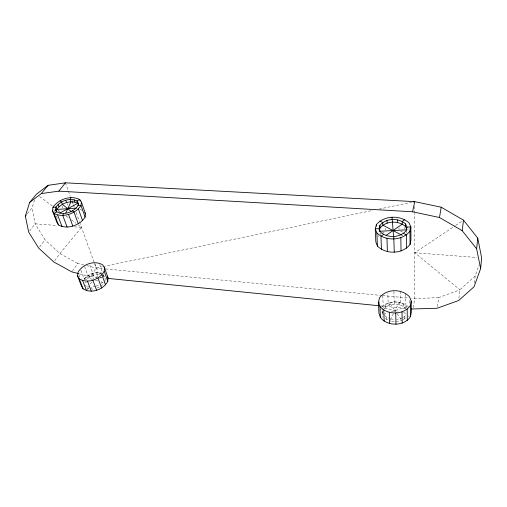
<?xml version="1.0" encoding="UTF-8"?>
<svg xmlns="http://www.w3.org/2000/svg" width="507" height="507" viewBox="0 0 507 507"><rect width="100%" height="100%" fill="white"/><g stroke="black" fill="none" stroke-linecap="round" stroke-linejoin="round"><path stroke-width="0.38" stroke-dasharray="2.54 1.9" d="M104.962 281.353L105.164 278.609L103.079 274.388C96.894 270.535 87.755 273.622 84.187 279.706M474.451 282.912L475.16 275.979L479.052 265.104M458.911 298.236L459.931 289.801L475.16 275.979M437.376 306.722L438.739 297.603L459.931 289.801L414.758 252.765L455.071 225.818M413.161 307.66L414.796 298.667L414.732 213.441M406.88 230.47L406.316 233.131L406.303 231.794M382.874 314.568L382.316 311.032L382.918 308.345M382.405 313.237L382.855 311.216M27.258 213.732L32.017 207.864L34.552 199.986M402.634 319.828L400.638 320.861L395.771 321.698L390.808 321.165L390.739 318.954L399.174 302.432L403.439 304.149L406.462 306.868L406.982 308.193M100.728 286.176L103.194 284.186L104.613 281.917M79.384 273.818L90.582 276.651L96.184 268.013L102.389 266.72M72.336 271.321L77.723 263.393L83.63 264.869M54.699 260.794L59.877 253.57L81.507 227.377L78.332 225.045M39.609 246.947L44.99 239.805L35.167 223.84L32.017 207.864M29.596 230.926L35.167 223.84L57.158 225.52M403.299 319.48L404.637 318.789L406.139 317.002M403.268 317.262L404.605 316.571L406.113 314.784M384.167 308.712C389.452 302.559 400.511 302.768 405.98 308.63M400.143 291.272L400.34 302.425L399.212 304.637L399.174 302.432C393.413 301.285 386.486 302.438 383.07 307.673L398.033 311.355M381.765 306.969C388.774 299.827 402.26 300.233 409.067 307.565M87.419 289.719L88.313 288.756L87.559 286.766L84.834 285.308M90.246 283.869L92.401 281.55M96.121 277.538L100.342 272.988L100.817 274.312M377.911 236.706L378.913 235.666M100.931 283.432L102.477 282.19L103.194 284.186M80.886 270.256L84.13 278.806L86.405 279.452C90.069 275.998 95.291 273.983 100.323 274.902M84.13 278.806C88.839 274.388 95.544 271.847 101.989 273.045M455.723 225.381L463.525 220.165M402.602 317.61L400.593 318.643L396.417 319.366M381.777 233.454L385.168 231.838M96.108 286.138L99.385 284.68M96.843 288.128L100.113 286.677M383.495 314.365L387.811 312.958M391.404 311.78L406.462 306.868L406.475 308.345M381.682 317.186L382.95 316.774M85.024 282.564L86.52 282.107M99.233 278.216L102.965 277.076M103.162 266.555L372.867 210.361M379.071 209.068L411.621 202.287M95.455 286.43L91.292 287.158L92.04 289.155L94.118 288.787M438.739 297.603L414.796 298.667L411.652 298.363M74.44 226.838L81.507 227.377M414.758 252.765L476.929 257.499M86.583 265.611L96.184 268.013L104.841 268.843M105.627 268.919L381.758 295.486M382.544 295.562L408.503 298.059M90.582 276.651L96.888 277.285M100.037 277.602L103.979 278.001M380.58 305.898L408.16 308.687M87.559 286.766L90.55 287.082M390.739 318.954L395.01 319.41M403.331 312.661L407.121 313.592M379.914 309.067L381.213 309.39M407.812 315.975L409.155 316.305M92.489 279.389L85.658 277.468L86.405 279.452M95.424 280.213L97.54 280.802M101.064 281.797L102.477 282.19M400.53 231.306L402.735 232.06M384.477 315.291L386.448 317.154L388.596 318.054M385.542 318.428L386.524 319.359L390.808 321.165M80.093 209.416L83.123 210.766M101.736 275.326L103.789 276.372L105.164 278.609M401.455 234.988L402.856 235.723M86.95 288.027L88.313 288.756M77.723 263.393L59.877 253.57L44.99 239.805M39.578 196.583L52.284 205.918M58.635 210.582L59.908 211.514M66.259 216.178L68.166 217.579M71.341 219.911L75.79 223.175M396.721 313.079L389.547 302.774L389.617 304.973L388.147 302.856L387.836 293.223M397.152 313.7L400.593 318.643L400.638 320.861M379.933 233.214L380.44 234.494L380.389 233.163M53.799 209.442L54.629 211.596M56.283 215.919L57.392 218.796M78.781 274.521L80.15 278.09M58.121 210.285L58.666 211.723M61.911 205.804L62.716 207.959M84.587 266.467L88.047 275.726M88.738 275.041L89.473 277.025M67.247 203.624L67.773 205.056M89.802 265.022L92.939 273.577L93.326 275.326L92.597 273.349L93.852 279.097M96.666 272.627L97.382 274.61M72.032 200.461L73.851 205.493M94.752 263.38L98.098 272.658M65.416 182.824L70.245 196.19M72.121 201.387L73.198 204.353M73.464 205.101L74.269 207.325M76.145 212.522L79.365 221.432M79.631 222.174L96.184 268.013M103.079 274.388L103.789 276.372M99.714 264.54L102.256 271.689M382.316 311.032L382.791 312.363M379.604 301.665L379.667 303.148M382.785 295.771L383.153 305.398M385.605 304.777L385.688 306.976M386.448 317.154L386.524 319.359M385.745 228.435L385.795 229.975M394.3 301.95L394.357 304.156M393.907 291.424L394.167 301.817M399.009 227.719L399.034 229.265M403.439 304.149L403.471 306.361M404.605 316.571L404.637 318.789M404.871 227.383L404.89 228.936M405.644 294.174L405.758 304.606M409.06 228.308L409.073 230.641M409.561 300.588L409.586 303.579M414.726 206.362L414.726 212.655"/><path stroke-width="0.76" d="M107.782 281.227L108.023 277.735L104.486 267.677L102.712 264.857C94.454 259.888 82.476 264.198 77.964 272.379L77.552 275.878L81.405 285.885L83.059 288.813C91.222 294.136 103.561 289.668 107.782 281.227L104.22 271.156L104.486 267.677M411.31 309.004L437.148 308.237L458.632 300.537L474.064 286.766L480.63 268.615L481.65 257.86L477.74 238.144L463.525 220.165L441.198 207.211L414.72 201.64L65.416 182.824L48.051 185.328L36.396 194.251L29.647 202.458L25.35 216.077L28.665 232.105L38.716 248.138L53.837 261.999L71.918 271.929L78.636 273.628M480.63 268.615L476.631 248.791L477.74 238.144M85.106 217.091L85.499 213.726L81.424 202.135L79.656 199.479C70.669 194.986 58.508 199.2 52.975 207.281L52.373 210.639L56.828 222.186L58.463 224.962C67.349 229.842 79.891 225.463 85.106 217.091L81 205.468L81.424 202.135M476.631 248.791L462.175 230.66L463.525 220.165M55.517 209.721L56.809 211.869C63.882 215.602 73.705 212.192 77.964 205.665L78.312 203.047L76.931 200.956C69.877 197.407 60.308 200.728 55.973 207.084L55.517 209.721L56.188 211.47M462.175 230.66L439.48 217.516L441.198 207.211M56.518 211.394L56.854 209.416C61.163 203.047 70.727 199.726 77.761 203.294L78.452 204.34M410.493 316.641L411.291 312.28L411.234 301.063L409.536 296.855C401.943 288.439 386.169 288.521 379.445 297.964L378.463 302.235L378.944 313.351L380.421 317.597C387.709 326.489 404.041 326.47 410.493 316.641L410.423 305.41L411.234 301.063M410.062 244.431L410.93 240.16L410.866 226.914L409.022 222.871C400.194 214.803 384.084 215.329 376.352 224.671L375.262 228.841L375.833 241.947L377.411 246.06C385.903 254.679 402.634 254.203 410.062 244.431L409.979 231.167L410.866 226.914L407.001 227.123L405.575 223.948C398.654 217.579 385.96 217.997 379.901 225.355L379.116 229.963M29.647 202.458L41.333 193.566L58.844 191.139L412.59 211.787L414.72 201.64L413.167 201.963M407.001 227.123L406.291 230.451C400.302 238.068 387.196 238.499 380.339 231.832L379.065 228.638L375.262 228.841L376.859 232.922L377.411 246.06M379.502 229.975L380.009 228.011L379.901 225.355M65.84 212.978L70.974 201.78L70.131 199.454L70.993 197.584M63.66 213.466L62.748 215.443L67.127 227.073M77.552 275.878L79.2 278.787C87.47 284.047 99.854 279.591 104.22 271.156M52.373 210.639L54.008 213.39C63.026 218.175 75.594 213.815 81 205.468L77.964 205.665M58.844 191.139L65.416 182.824M25.35 216.077L26.301 214.905M41.333 193.566L48.051 185.328M378.463 302.235L379.952 306.469C387.424 315.329 403.826 315.246 410.423 305.41M409.979 231.167C402.368 240.914 385.58 241.471 376.859 232.922M380.009 228.011C386.03 220.64 398.717 220.234 405.6 226.616L406.741 229.164M386.163 235.375L402.298 224.062L402.26 221.401L404.782 219.639M383.571 234.462L380.96 236.287L381.454 249.463M59.718 213.111L77.761 203.294L76.931 200.956L79.656 199.479L80.163 200.924M56.809 211.869L54.008 213.39L58.463 224.962M52.975 207.281L55.973 207.084L56.854 209.416L76.443 208.162M379.173 231.287L407.026 229.804M107.915 278.394L379.002 305.74M412.59 211.787L439.48 217.516M379.927 221.027L382.703 222.491L382.798 225.133L401.455 234.988M403.521 233.41L406.456 234.956L406.589 248.234M60.029 200.778L61.505 201.976L62.367 204.296L71.677 211.875M72.482 210.874L74.022 212.129L78.255 223.777M84.796 212.655L85.499 213.726M107.313 276.6L108.023 277.735M79.2 278.787L83.059 288.813M82.692 280.637L86.532 290.688M57.646 215.082L62.076 226.686M58.077 204.372L58.951 206.691M87.502 281.138L91.292 291.202M68.515 214.404L72.824 226.052M92.863 280.187L96.596 290.264M65.726 200.252L66.582 202.578M97.946 277.944L101.609 288.027M74.06 199.701L74.897 202.027M78.408 208.985L82.571 220.627M101.932 274.762L105.532 284.845M392.044 217.262L393.603 236.813M393.743 236.484L394.269 252.131M379.952 306.469L380.421 317.597M376.352 224.671L376.416 226.211M383.742 310.018L384.16 321.172M387.031 220.444L387.114 223.093M386.968 238.391L387.38 251.605M389.275 312.318L389.623 323.491M395.707 312.977L395.973 324.176M397.583 219.854L397.634 222.51M400.822 237.675L401.031 250.946M402.013 311.894L402.19 323.111M405.575 223.948L405.6 226.616M407.191 309.226L407.298 320.449"/></g></svg>
